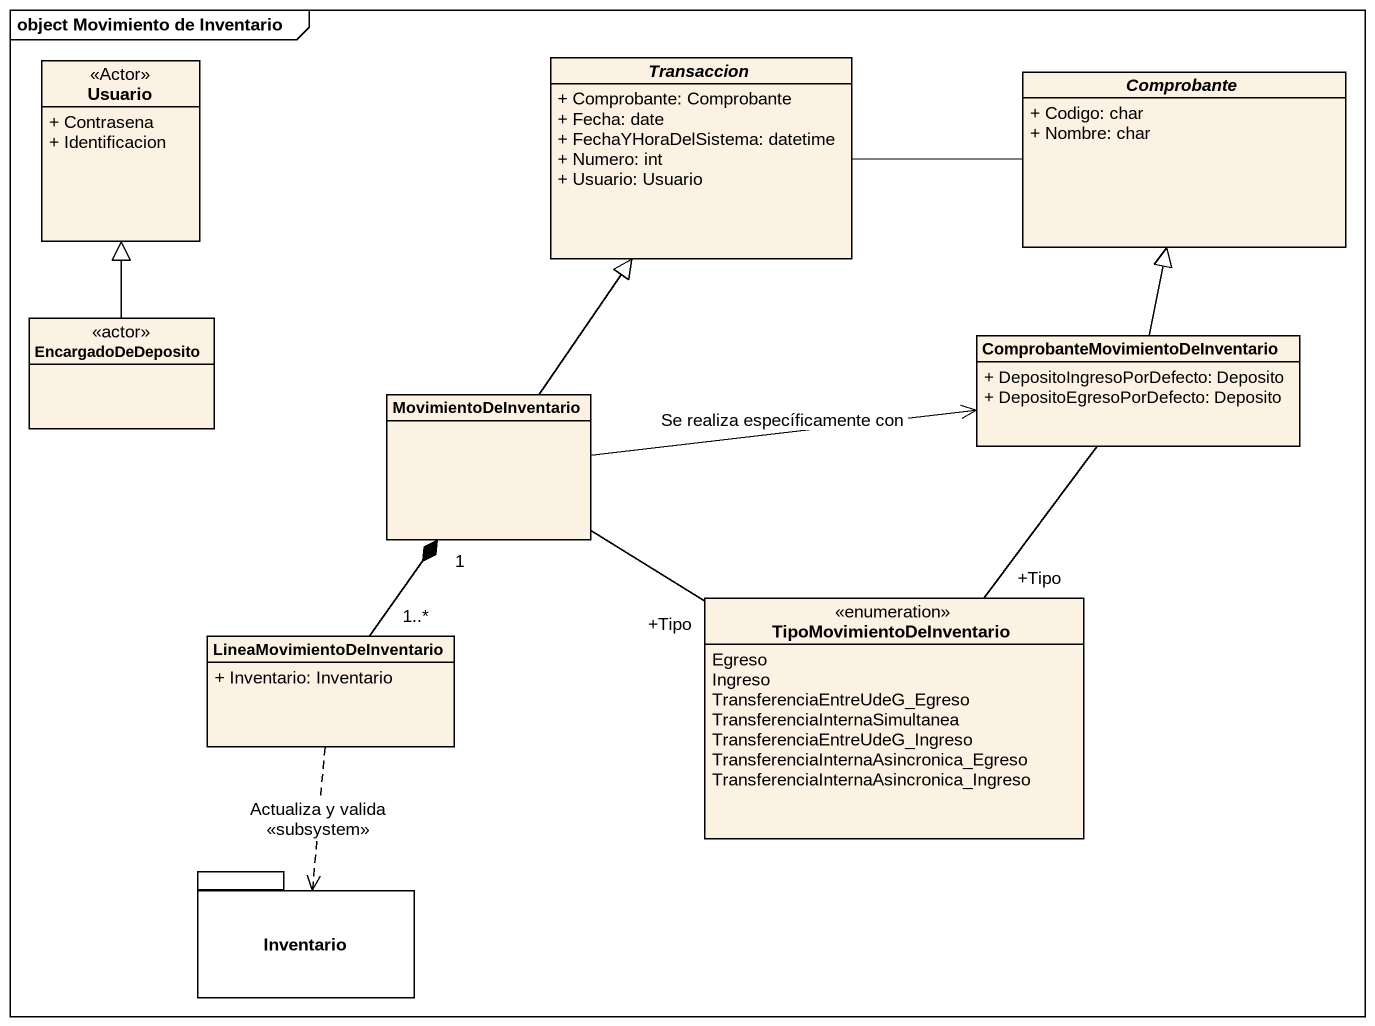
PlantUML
@startuml
mainframe object Movimiento de Inventario
hide circle
hide empty members
skinparam classAttributeIconSize 0
abstract class Transaccion {
  + Comprobante: Comprobante
  + Fecha: date
  + FechaYHoraDelSistema: datetime
  + Numero: int
  + Usuario: Usuario
}
class Usuario <<Actor>> {
  + Contrasena
  + Identificacion
}
abstract class Comprobante {
  + Codigo: char
  + Nombre: char
}
class EncargadoDeDeposito <<actor>>
class "ComprobanteMovimientoDeInventario" as ComprobanteMovimientoDeInven {
  + DepositoIngresoPorDefecto: Deposito
  + DepositoEgresoPorDefecto: Deposito
}
class MovimientoDeInventario
enum TipoMovimientoDeInventario {
  Egreso
  Ingreso
  TransferenciaEntreUdeG_Egreso
  TransferenciaInternaSimultanea
  TransferenciaEntreUdeG_Ingreso
  TransferenciaInternaAsincronica_Egreso
  TransferenciaInternaAsincronica_Ingreso
}
class LineaMovimientoDeInventario {
  + Inventario: Inventario
}
package Inventario {
}
Transaccion -right- Comprobante
EncargadoDeDeposito -up-|> Usuario
ComprobanteMovimientoDeInven -up-|> Comprobante
ComprobanteMovimientoDeInven -- "+Tipo" TipoMovimientoDeInventario
MovimientoDeInventario -up-|> Transaccion
MovimientoDeInventario -right-> ComprobanteMovimientoDeInven : Se realiza específicamente con
MovimientoDeInventario -- "+Tipo" TipoMovimientoDeInventario
MovimientoDeInventario "1" *-- "1..*" LineaMovimientoDeInventario
LineaMovimientoDeInventario ..> Inventario : Actualiza y valida\n<<subsystem>>
@enduml
